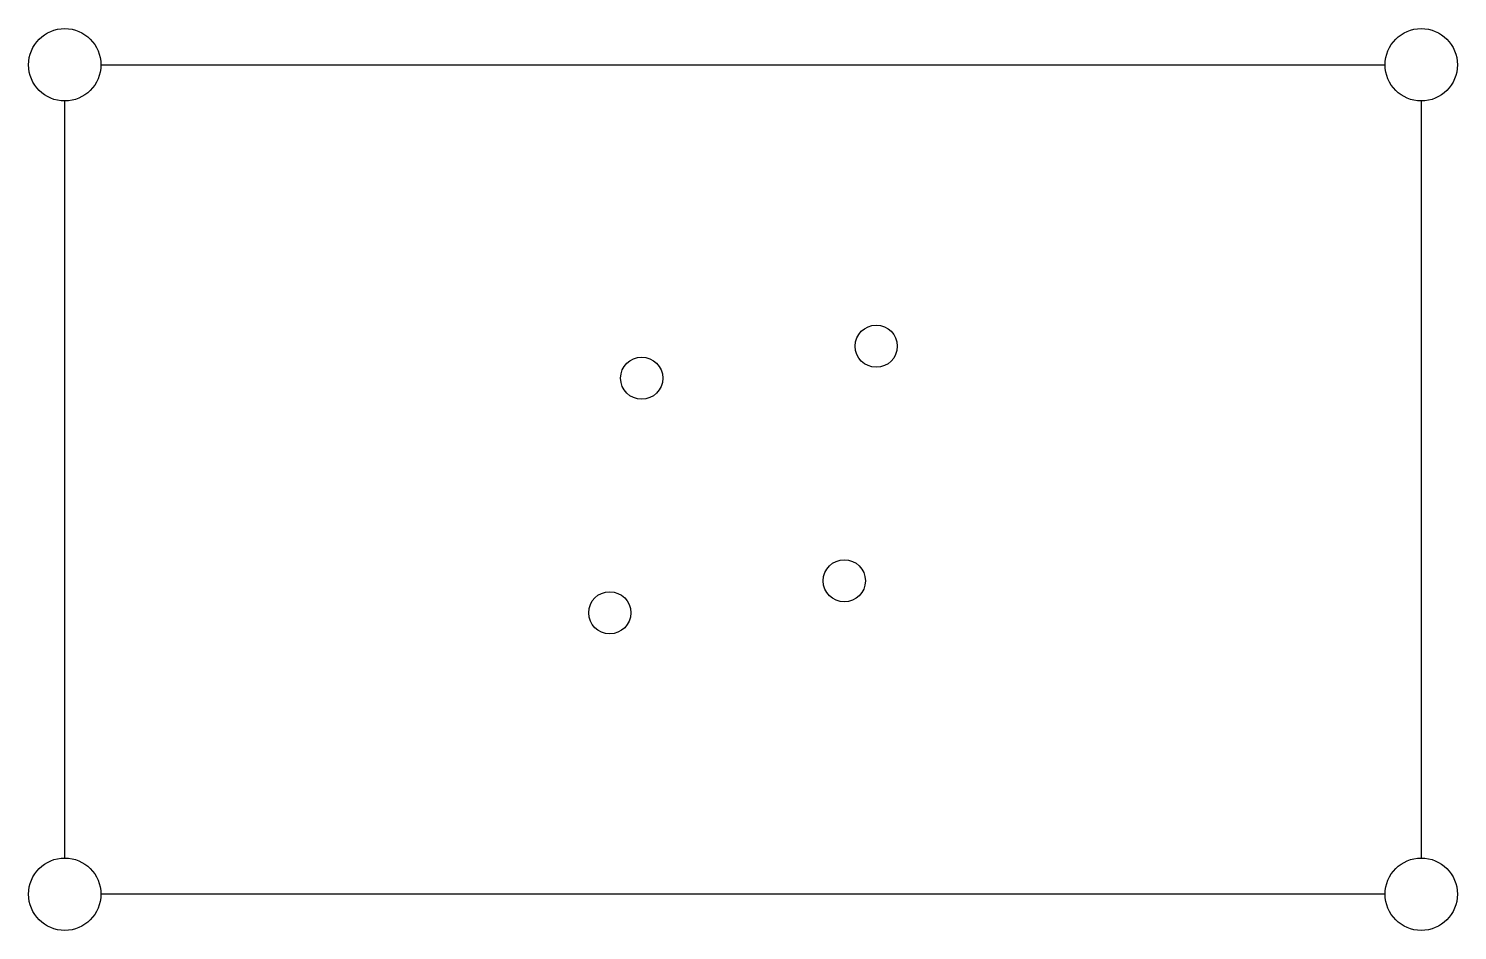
# Model space of a CAD drawing. Header units: millimetres. Extents: x -2.4 to 92.4, y -2.4 to 57.4.
import ezdxf

# ---------------------------------------------------------------- set-up
doc = ezdxf.new("R2010")
doc.units = ezdxf.units.MM
doc.layers.get('0').update_dxf_attribs({"lineweight": 25, "true_color": 0xffffff})

msp = doc.modelspace()

# ---------------------------------------------------------------- linework, layer by layer
for p, q in [((2.4, 55), (87.6, 55)), ((0, 2.4), (0, 52.6)), ((90, 52.6), (90, 2.4)), ((87.6, 0), (2.4, 0))]:
    msp.add_line(p, q)
for centre, radius in [((0, 55), 2.4), ((90, 55), 2.4), ((53.839, 36.339), 1.4), ((38.282, 34.218), 1.4), ((51.718, 20.782), 1.4), ((36.161, 18.661), 1.4), ((0, 0), 2.4), ((90, 0), 2.4)]:
    msp.add_circle(centre, radius)

doc.saveas('drawing.dxf')
